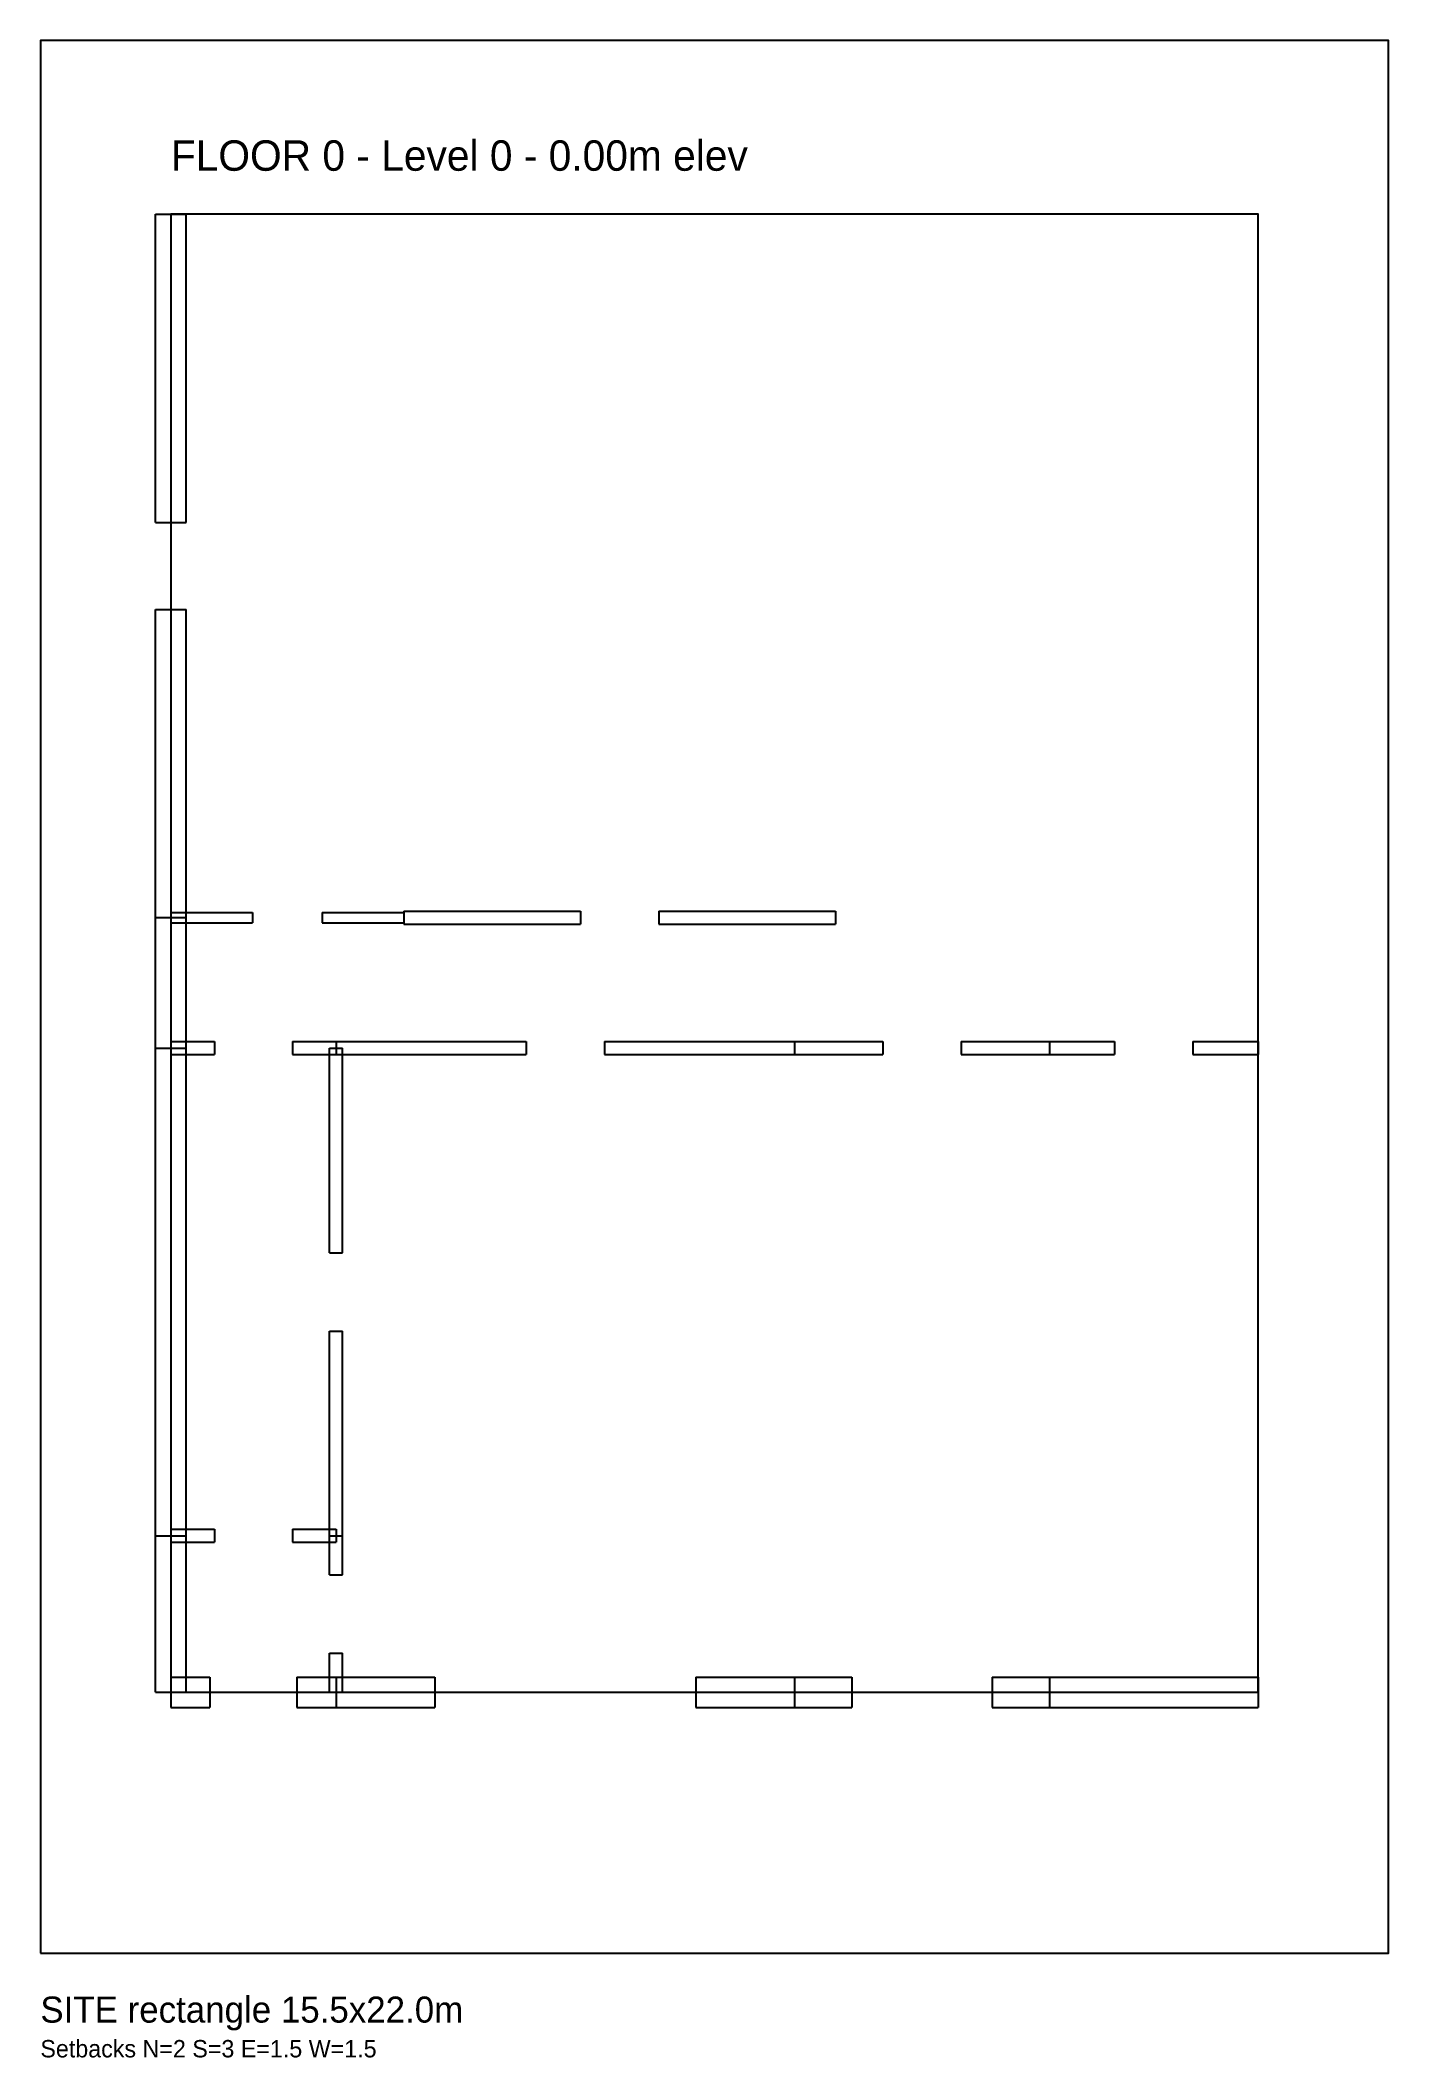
# Model space of a CAD drawing. Extents: x 0 to 15500, y -1203 to 22000.
import ezdxf

# ---------------------------------------------------------------- set-up
doc = ezdxf.new("R2010")
doc.units = 0

msp = doc.modelspace()

# ---------------------------------------------------------------- linework, layer by layer
at = {"layer": 'A-BLDG-OUT'}
msp.add_lwpolyline([(1500, 3000), (14000, 3000), (14000, 20000), (1500, 20000)], close=True, dxfattribs=at)
at = {"layer": 'A-FLOOR-0-A-BLDG-OUT'}
msp.add_lwpolyline([(1500, 3000), (14000, 3000), (14000, 20000), (1500, 20000)], close=True, dxfattribs=at)
at = {"layer": 'A-FLOOR-0-A-SETBACK'}
msp.add_lwpolyline([(1500, 3000), (14000, 3000), (14000, 20000), (1500, 20000)], close=True, dxfattribs=at)
at = {"layer": 'A-FLOOR-0-A-SITE'}
msp.add_lwpolyline([(0, 0), (15500, 0), (15500, 22000), (0, 22000)], close=True, dxfattribs=at)
at = {"layer": 'A-FLOOR-0-A-WALL-EXT'}
for p, q in [((1325, 16455), (1325, 20000)), ((1325, 20000), (1675, 20000)), ((1675, 16455), (1675, 20000)), ((1325, 16455), (1675, 16455)), ((1325, 11910), (1325, 15455)), ((1325, 15455), (1675, 15455)), ((1675, 11910), (1675, 15455)), ((1325, 10410), (1325, 11910)), ((1325, 11910), (1675, 11910)), ((1325, 11910), (1675, 11910)), ((1675, 10410), (1675, 11910)), ((1325, 4800), (1325, 10410)), ((1325, 10410), (1675, 10410)), ((1325, 10410), (1675, 10410)), ((1675, 4800), (1675, 10410)), ((1325, 3000), (1325, 4800)), ((1325, 4800), (1675, 4800)), ((1325, 4800), (1675, 4800)), ((1675, 3000), (1675, 4800)), ((1500, 3175), (1950, 3175)), ((1500, 3175), (1500, 2825)), ((1950, 3175), (1950, 2825)), ((2950, 3175), (3400, 3175)), ((2950, 3175), (2950, 2825)), ((3400, 3175), (3400, 2825)), ((3400, 3175), (4535, 3175)), ((3400, 3175), (3400, 2825)), ((4535, 3175), (4535, 2825)), ((7535, 3175), (8670, 3175)), ((7535, 3175), (7535, 2825)), ((8670, 3175), (8670, 2825)), ((8670, 3175), (9329, 3175)), ((8670, 3175), (8670, 2825)), ((9329, 3175), (9329, 2825)), ((10941, 3175), (11600, 3175)), ((10941, 3175), (10941, 2825)), ((11600, 3175), (11600, 2825)), ((11600, 3175), (14000, 3175)), ((11600, 3175), (11600, 2825)), ((14000, 3175), (14000, 2825)), ((1325, 3000), (1675, 3000)), ((1500, 2825), (1950, 2825)), ((2950, 2825), (3400, 2825)), ((3400, 2825), (4535, 2825)), ((7535, 2825), (8670, 2825)), ((8670, 2825), (9329, 2825)), ((10941, 2825), (11600, 2825)), ((11600, 2825), (14000, 2825))]:
    msp.add_line(p, q, dxfattribs=at)
at = {"layer": 'A-FLOOR-0-A-WALL-INT'}
for p, q in [((4180, 11985), (6210, 11985)), ((4180, 11985), (4180, 11835)), ((4180, 11835), (6210, 11835)), ((6210, 11985), (6210, 11835)), ((7110, 11985), (9140, 11985)), ((7110, 11985), (7110, 11835)), ((7110, 11835), (9140, 11835)), ((9140, 11985), (9140, 11835)), ((1500, 10485), (2000, 10485)), ((1500, 10485), (1500, 10335)), ((2000, 10485), (2000, 10335)), ((2900, 10485), (3400, 10485)), ((2900, 10485), (2900, 10335)), ((3400, 10485), (3400, 10335)), ((3400, 10485), (5585, 10485)), ((3400, 10485), (3400, 10335)), ((5585, 10485), (5585, 10335)), ((6485, 10485), (8670, 10485)), ((6485, 10485), (6485, 10335)), ((8670, 10485), (8670, 10335)), ((8670, 10485), (9685, 10485)), ((8670, 10485), (8670, 10335)), ((9685, 10485), (9685, 10335)), ((10585, 10485), (11600, 10485)), ((10585, 10485), (10585, 10335)), ((11600, 10485), (11600, 10335)), ((11600, 10485), (12350, 10485)), ((11600, 10485), (11600, 10335)), ((12350, 10485), (12350, 10335)), ((13250, 10485), (14000, 10485)), ((13250, 10485), (13250, 10335)), ((14000, 10485), (14000, 10335)), ((1500, 10335), (2000, 10335)), ((2900, 10335), (3400, 10335)), ((3325, 8055), (3325, 10410)), ((3325, 10410), (3475, 10410)), ((3400, 10335), (5585, 10335)), ((3475, 8055), (3475, 10410)), ((6485, 10335), (8670, 10335)), ((8670, 10335), (9685, 10335)), ((10585, 10335), (11600, 10335)), ((11600, 10335), (12350, 10335)), ((13250, 10335), (14000, 10335)), ((3325, 8055), (3475, 8055)), ((3325, 4800), (3325, 7155)), ((3325, 7155), (3475, 7155)), ((3475, 4800), (3475, 7155)), ((1500, 4875), (2000, 4875)), ((1500, 4875), (1500, 4725)), ((2000, 4875), (2000, 4725)), ((2900, 4875), (3400, 4875)), ((2900, 4875), (2900, 4725)), ((3400, 4875), (3400, 4725)), ((1500, 4725), (2000, 4725)), ((2900, 4725), (3400, 4725)), ((3325, 4350), (3325, 4800)), ((3325, 4800), (3475, 4800)), ((3325, 4800), (3475, 4800)), ((3475, 4350), (3475, 4800)), ((3325, 4350), (3475, 4350)), ((3325, 3000), (3325, 3450)), ((3325, 3450), (3475, 3450)), ((3475, 3000), (3475, 3450)), ((3325, 3000), (3475, 3000))]:
    msp.add_line(p, q, dxfattribs=at)
at = {"layer": 'A-FLOOR-0-A-WALL-SERVICE'}
for p, q in [((1500, 11970), (2440, 11970)), ((1500, 11970), (1500, 11850)), ((1500, 11850), (2440, 11850)), ((2440, 11970), (2440, 11850)), ((3240, 11970), (4180, 11970)), ((3240, 11970), (3240, 11850)), ((3240, 11850), (4180, 11850)), ((4180, 11970), (4180, 11850))]:
    msp.add_line(p, q, dxfattribs=at)
at = {"layer": 'A-SETBACK'}
msp.add_lwpolyline([(1500, 3000), (14000, 3000), (14000, 20000), (1500, 20000)], close=True, dxfattribs=at)
at = {"layer": 'A-SITE'}
msp.add_lwpolyline([(0, 0), (15500, 0), (15500, 22000), (0, 22000)], close=True, dxfattribs=at)
at = {"layer": 'A-WALL-EXT'}
for p, q in [((1325, 16455), (1325, 20000)), ((1325, 20000), (1675, 20000)), ((1675, 16455), (1675, 20000)), ((1325, 16455), (1675, 16455)), ((1325, 11910), (1325, 15455)), ((1325, 15455), (1675, 15455)), ((1675, 11910), (1675, 15455)), ((1325, 10410), (1325, 11910)), ((1325, 11910), (1675, 11910)), ((1325, 11910), (1675, 11910)), ((1675, 10410), (1675, 11910)), ((1325, 4800), (1325, 10410)), ((1325, 10410), (1675, 10410)), ((1325, 10410), (1675, 10410)), ((1675, 4800), (1675, 10410)), ((1325, 3000), (1325, 4800)), ((1325, 4800), (1675, 4800)), ((1325, 4800), (1675, 4800)), ((1675, 3000), (1675, 4800)), ((1500, 3175), (1950, 3175)), ((1500, 3175), (1500, 2825)), ((1950, 3175), (1950, 2825)), ((2950, 3175), (3400, 3175)), ((2950, 3175), (2950, 2825)), ((3400, 3175), (3400, 2825)), ((3400, 3175), (4535, 3175)), ((3400, 3175), (3400, 2825)), ((4535, 3175), (4535, 2825)), ((7535, 3175), (8670, 3175)), ((7535, 3175), (7535, 2825)), ((8670, 3175), (8670, 2825)), ((8670, 3175), (9329, 3175)), ((8670, 3175), (8670, 2825)), ((9329, 3175), (9329, 2825)), ((10941, 3175), (11600, 3175)), ((10941, 3175), (10941, 2825)), ((11600, 3175), (11600, 2825)), ((11600, 3175), (14000, 3175)), ((11600, 3175), (11600, 2825)), ((14000, 3175), (14000, 2825)), ((1325, 3000), (1675, 3000)), ((1500, 2825), (1950, 2825)), ((2950, 2825), (3400, 2825)), ((3400, 2825), (4535, 2825)), ((7535, 2825), (8670, 2825)), ((8670, 2825), (9329, 2825)), ((10941, 2825), (11600, 2825)), ((11600, 2825), (14000, 2825))]:
    msp.add_line(p, q, dxfattribs=at)
at = {"layer": 'A-WALL-INT'}
for p, q in [((4180, 11985), (6210, 11985)), ((4180, 11985), (4180, 11835)), ((4180, 11835), (6210, 11835)), ((6210, 11985), (6210, 11835)), ((7110, 11985), (9140, 11985)), ((7110, 11985), (7110, 11835)), ((7110, 11835), (9140, 11835)), ((9140, 11985), (9140, 11835)), ((1500, 10485), (2000, 10485)), ((1500, 10485), (1500, 10335)), ((2000, 10485), (2000, 10335)), ((2900, 10485), (3400, 10485)), ((2900, 10485), (2900, 10335)), ((3400, 10485), (3400, 10335)), ((3400, 10485), (5585, 10485)), ((3400, 10485), (3400, 10335)), ((5585, 10485), (5585, 10335)), ((6485, 10485), (8670, 10485)), ((6485, 10485), (6485, 10335)), ((8670, 10485), (8670, 10335)), ((8670, 10485), (9685, 10485)), ((8670, 10485), (8670, 10335)), ((9685, 10485), (9685, 10335)), ((10585, 10485), (11600, 10485)), ((10585, 10485), (10585, 10335)), ((11600, 10485), (11600, 10335)), ((11600, 10485), (12350, 10485)), ((11600, 10485), (11600, 10335)), ((12350, 10485), (12350, 10335)), ((13250, 10485), (14000, 10485)), ((13250, 10485), (13250, 10335)), ((14000, 10485), (14000, 10335)), ((1500, 10335), (2000, 10335)), ((2900, 10335), (3400, 10335)), ((3325, 8055), (3325, 10410)), ((3325, 10410), (3475, 10410)), ((3400, 10335), (5585, 10335)), ((3475, 8055), (3475, 10410)), ((6485, 10335), (8670, 10335)), ((8670, 10335), (9685, 10335)), ((10585, 10335), (11600, 10335)), ((11600, 10335), (12350, 10335)), ((13250, 10335), (14000, 10335)), ((3325, 8055), (3475, 8055)), ((3325, 4800), (3325, 7155)), ((3325, 7155), (3475, 7155)), ((3475, 4800), (3475, 7155)), ((1500, 4875), (2000, 4875)), ((1500, 4875), (1500, 4725)), ((2000, 4875), (2000, 4725)), ((2900, 4875), (3400, 4875)), ((2900, 4875), (2900, 4725)), ((3400, 4875), (3400, 4725)), ((1500, 4725), (2000, 4725)), ((2900, 4725), (3400, 4725)), ((3325, 4350), (3325, 4800)), ((3325, 4800), (3475, 4800)), ((3325, 4800), (3475, 4800)), ((3475, 4350), (3475, 4800)), ((3325, 4350), (3475, 4350)), ((3325, 3000), (3325, 3450)), ((3325, 3450), (3475, 3450)), ((3475, 3000), (3475, 3450)), ((3325, 3000), (3475, 3000))]:
    msp.add_line(p, q, dxfattribs=at)
at = {"layer": 'A-WALL-SERVICE'}
for p, q in [((1500, 11970), (2440, 11970)), ((1500, 11970), (1500, 11850)), ((1500, 11850), (2440, 11850)), ((2440, 11970), (2440, 11850)), ((3240, 11970), (4180, 11970)), ((3240, 11970), (3240, 11850)), ((3240, 11850), (4180, 11850)), ((4180, 11970), (4180, 11850))]:
    msp.add_line(p, q, dxfattribs=at)

# ---------------------------------------------------------------- texts
at = {"layer": 'A-FLOOR-0-A-ROOM'}
msp.add_text('FLOOR 0 - Level 0 - 0.00m elev', height=350, dxfattribs=at).set_placement((1500, 20500))
at = {"layer": 'A-ROOM'}
msp.add_text('FLOOR 0 - Level 0', height=350, dxfattribs=at).set_placement((1500, 20500))
at = {"layer": 'A-SETBACK'}
msp.add_text('Setbacks N=2 S=3 E=1.5 W=1.5', height=200, dxfattribs=at).set_placement((0, -1200))
at = {"layer": 'A-SITE'}
msp.add_text('SITE rectangle 15.5x22.0m', height=300, dxfattribs=at).set_placement((0, -800))

doc.saveas('drawing.dxf')
